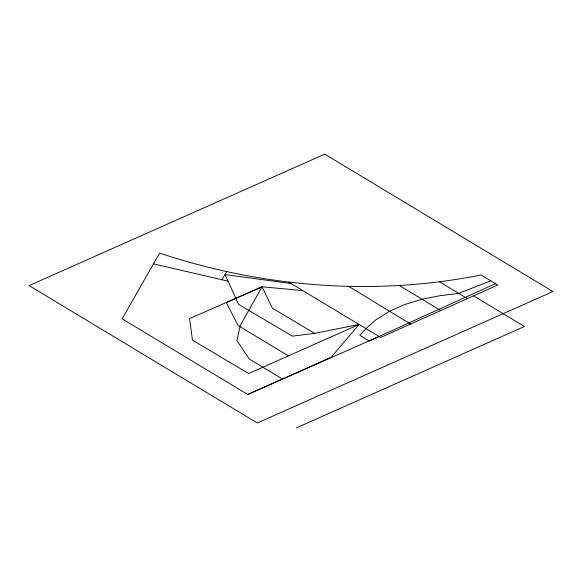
<?xml version="1.0" encoding="UTF-8"?>
<svg xmlns="http://www.w3.org/2000/svg" width="582" height="582" viewBox="0 0 582 582"><rect width="100%" height="100%" fill="white"/><g stroke="black" fill="none" stroke-linecap="round" stroke-linejoin="round"><path stroke-width="0.87" d="M302.764 290.585L262.06 286.788L240.199 325.534L236.969 340.659L249.358 359.094L282.459 379.035L331.253 357.181L359.087 324.45L314.651 333.341L292.382 336.156L238.547 304.335L225.059 274.573L226.704 271.699M221.822 279.731L225.059 274.573L291.022 283.521M495.508 283.66L369.17 340.987L359.778 335.21L366.005 328.612L376.037 319.685L389.584 311.239L404.294 304.699L422.059 299.221L440.057 295.685L458.754 293.372L490.757 280.8M288.708 282.125L380.686 337.436L497.77 285.02L481.059 274.959C374.466 296.413 262.511 287.341 159.584 253.097L122.162 318.841L247.736 394.472L379.093 336.483M314.651 333.341L272.391 308.184L262.06 286.788L226.303 302.684L238.191 325.622L288.425 355.878M359.087 324.45L248.652 373.557L192.453 340.157L189.579 318.594L262.06 286.788M247.736 394.472L282.459 379.035M296.427 427.872L524.397 326.502L473.653 295.932M153.466 263.842L228.049 281.179M439.461 281.753L467.353 298.551M399.245 285.413L440.814 310.57M348.538 286.271L410.827 324.159M324.734 154.128L29.1 285.587L257.266 423.012L552.9 291.553L324.734 154.128"/></g></svg>
